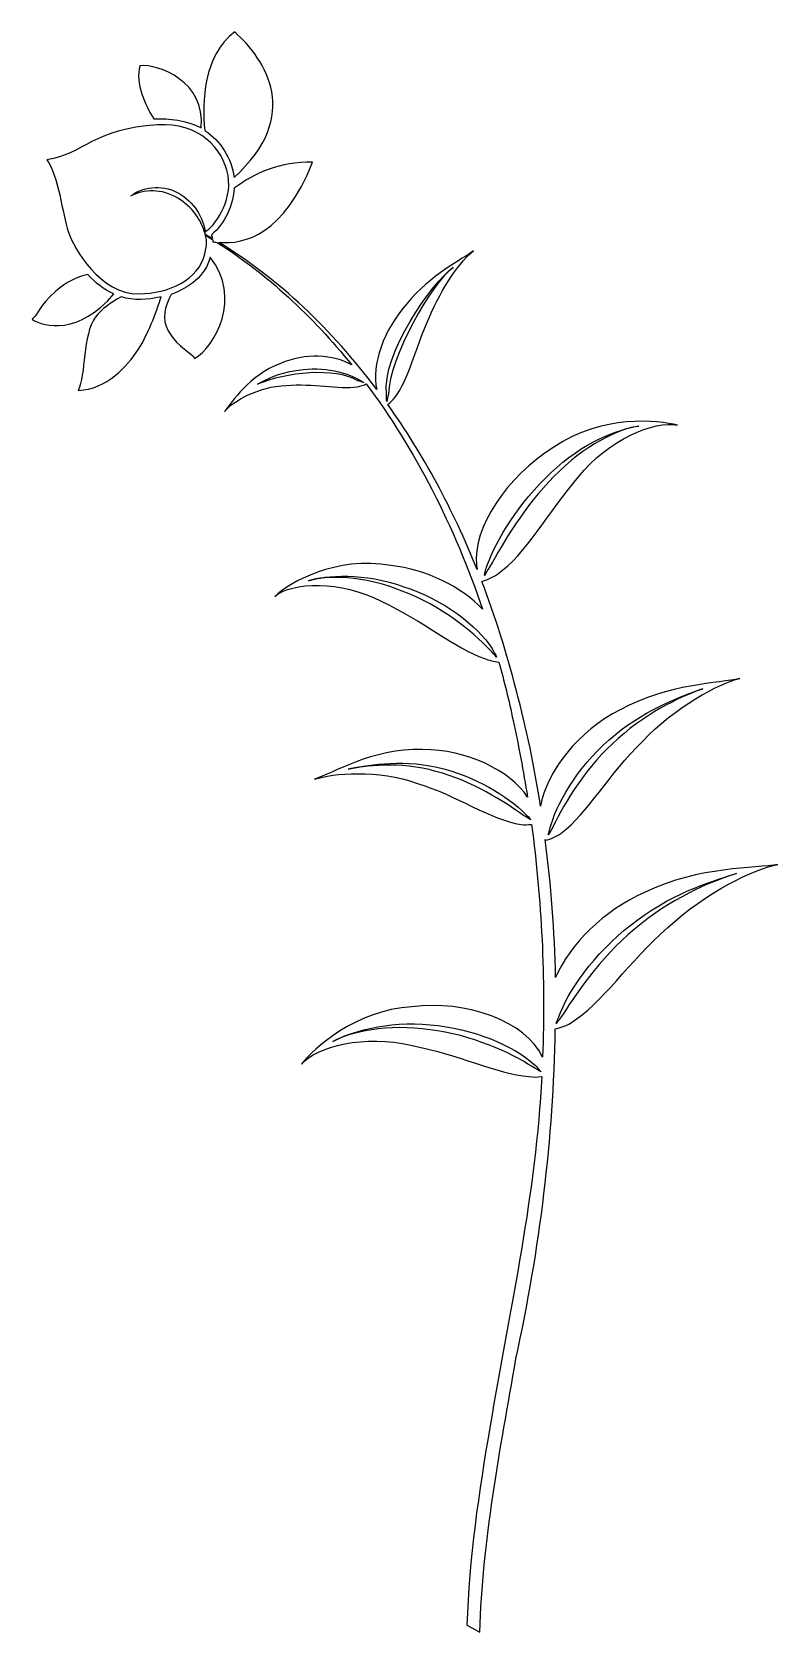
# Model space of a CAD drawing. Header units: centimetres. Extents: x -4.4 to 4.4, y -9.5 to 9.5.
import ezdxf

# ---------------------------------------------------------------- set-up
doc = ezdxf.new("R2010")
doc.units = ezdxf.units.CM
doc.header["$MEASUREMENT"] = 0
doc.layers.add('Camada 1', color=7, linetype='Continuous')

msp = doc.modelspace()

# ---------------------------------------------------------------- linework, layer by layer
at = {"layer": 'Camada 1'}
for points, knots in [([(-2.02446, 9.51164), (-1.6551, 9.18364), (-1.21724, 8.51495), (-2.03242, 7.78253), (-2.03242, 7.78253), (-2.0611, 8.00862), (-2.19006, 8.2156), (-2.37953, 8.34141), (-2.37953, 8.34141), (-2.41453, 8.67413), (-2.39543, 9.23779), (-2.02446, 9.51164)], [0, 0, 0, 0, 0.25, 0.25, 0.25, 0.25, 0.5, 0.5, 0.5, 0.5, 1, 1, 1, 1]), ([(-2.42411, 8.37168), (-2.60083, 8.46243), (-2.79191, 8.48627), (-2.98616, 8.47833), (-2.98616, 8.47833), (-3.08485, 8.64073), (-3.20902, 8.89865), (-3.15176, 9.11042), (-3.15176, 9.11042), (-2.93039, 9.13432), (-2.36678, 8.92254), (-2.42411, 8.37168)], [0, 0, 0, 0, 0.25, 0.25, 0.25, 0.25, 0.5, 0.5, 0.5, 0.5, 1, 1, 1, 1]), ([(-2.21234, 7.01035), (-1.49908, 6.57249), (-0.87014, 5.97541), (-0.33515, 5.26214), (-0.33515, 5.26214), (-0.40844, 5.54871), (-0.2444, 5.98178), (0.01989, 6.27793), (0.01989, 6.27793), (0.30487, 6.6266), (0.67746, 6.80813), (0.81594, 6.91002), (0.81594, 6.91002), (0.66788, 6.80651), (0.43862, 6.47375), (0.28577, 6.11233), (0.28577, 6.11233), (0.12337, 5.74459), (0.04214, 5.38473), (-0.12026, 5.16502), (-0.12026, 5.16502), (-0.14415, 5.1316), (-0.17437, 5.10768), (-0.20464, 5.08223), (-0.20464, 5.08223), (0.21412, 4.49628), (0.57395, 3.83242), (0.85737, 3.11905), (0.85737, 3.11905), (0.85573, 3.13979), (0.85258, 3.15726), (0.84938, 3.17326), (0.84938, 3.17326), (0.8048, 3.61427), (1.20765, 4.22564), (1.76807, 4.5759), (1.76807, 4.5759), (2.3397, 4.966), (3.01161, 4.89753), (3.24082, 4.83546), (3.24082, 4.83546), (2.97015, 4.89753), (2.40815, 4.66507), (2.06419, 4.22089), (2.06419, 4.22089), (1.69486, 3.79734), (1.43853, 3.29739), (1.09775, 3.06493), (1.09775, 3.06493), (1.04047, 3.02514), (0.96403, 2.99807), (0.9131, 2.97894), (0.9131, 2.97894), (1.07555, 2.56182), (1.21084, 2.12079), (1.32389, 1.67978), (1.32389, 1.67978), (1.44645, 1.22919), (1.53886, 0.77543), (1.61046, 0.30736), (1.61046, 0.30736), (1.67729, 0.71172), (2.06263, 1.2053), (2.55619, 1.45364), (2.55619, 1.45364), (3.13417, 1.76736), (3.74078, 1.76736), (3.97806, 1.82464), (3.97806, 1.82464), (3.73287, 1.76736), (3.20902, 1.48552), (2.82527, 1.08105), (2.82527, 1.08105), (2.42406, 0.68785), (2.17728, 0.22925), (1.85565, -0.01427), (1.85565, -0.01427), (1.80154, -0.05248), (1.72987, -0.08436), (1.67258, -0.09867), (1.67258, -0.09867), (1.67258, -0.09708), (1.67099, -0.09068), (1.66615, -0.08912), (1.66615, -0.08912), (1.73785, -0.63046), (1.77765, -1.17822), (1.79037, -1.72903), (1.79037, -1.72903), (1.95597, -1.33739), (2.3652, -0.93134), (2.84759, -0.71803), (2.84759, -0.71803), (3.50198, -0.40283), (4.16588, -0.43461), (4.43342, -0.38524), (4.43342, -0.38524), (4.15791, -0.43305), (3.57202, -0.71803), (3.12458, -1.13515), (3.12458, -1.13515), (2.65968, -1.54123), (2.34604, -2.03952), (1.96555, -2.27355), (1.96555, -2.27355), (1.91459, -2.30543), (1.84765, -2.32607), (1.78563, -2.34208), (1.78563, -2.34208), (1.76645, -3.6365), (1.60413, -4.9564), (1.31748, -6.26519), (1.31748, -6.26519), (1.12963, -7.35263), (0.91788, -8.44491), (0.89081, -9.51157), (0.89081, -9.51157), (0.89081, -9.51157), (0.73637, -9.43042), (0.73637, -9.43042), (0.73637, -9.43042), (0.76185, -8.64069), (0.87649, -7.84617), (1.01183, -7.05965), (1.01183, -7.05965), (1.25059, -5.64902), (1.56108, -4.27176), (1.62476, -2.90733), (1.62476, -2.90733), (1.57706, -2.91524), (1.52284, -2.91524), (1.47358, -2.90892), (1.47358, -2.90892), (1.08983, -2.87545), (0.62649, -2.63828), (0.07084, -2.53636), (0.07084, -2.53636), (-0.46735, -2.40579), (-1.05803, -2.5475), (-1.2284, -2.76081), (-1.2284, -2.76081), (-1.08349, -2.57139), (-0.59787, -2.12237), (0.08195, -2.07776), (0.08195, -2.07776), (0.72203, -1.99185), (1.44643, -2.25453), (1.63434, -2.67805), (1.63434, -2.67805), (1.67255, -1.73547), (1.62476, -0.80882), (1.50377, 0.09079), (1.50377, 0.09079), (1.46242, 0.08754), (1.41617, 0.08277), (1.37955, 0.0892), (1.37955, 0.0892), (1.01183, 0.14646), (0.62012, 0.43303), (0.14725, 0.57791), (0.14725, 0.57791), (-0.31929, 0.74351), (-0.85743, 0.70213), (-1.07399, 0.62728), (-1.07399, 0.62728), (-0.86539, 0.69411), (-0.39732, 0.99669), (0.20773, 0.98079), (0.20773, 0.98079), (0.73475, 0.98553), (1.249, 0.72761), (1.45757, 0.41556), (1.45757, 0.41556), (1.40502, 0.72129), (1.35092, 1.03175), (1.28406, 1.32623), (1.28406, 1.32623), (1.23625, 1.56353), (1.17897, 1.79756), (1.11372, 2.02044), (1.11372, 2.02044), (1.06435, 2.02843), (0.99585, 2.0396), (0.94333, 2.06182), (0.94333, 2.06182), (0.59143, 2.18445), (0.21091, 2.51881), (-0.28423, 2.74328), (-0.28423, 2.74328), (-0.76029, 2.99164), (-1.34624, 2.9773), (-1.54841, 2.79905), (-1.54841, 2.79905), (-1.38286, 2.96299), (-0.82078, 3.2862), (-0.16641, 3.16838), (-0.16641, 3.16838), (0.25549, 3.12382), (0.67108, 2.91203), (0.92264, 2.64935), (0.92264, 2.64935), (0.58829, 3.6349), (0.12016, 4.55038), (-0.46097, 5.32738), (-0.46097, 5.32738), (-0.48645, 5.31143), (-0.52939, 5.30034), (-0.56762, 5.29396), (-0.56762, 5.29396), (-0.79529, 5.2621), (-1.08671, 5.33534), (-1.41307, 5.30986), (-1.41307, 5.30986), (-1.7379, 5.29713), (-2.04675, 5.12198), (-2.14388, 5.00096), (-2.14388, 5.00096), (-2.05154, 5.11402), (-1.85731, 5.42765), (-1.47999, 5.57098), (-1.47999, 5.57098), (-1.19495, 5.69674), (-0.8447, 5.67763), (-0.63293, 5.55344), (-0.63293, 5.55344), (-1.10421, 6.13616), (-1.6344, 6.62976), (-2.23308, 7.01032), (-2.23308, 7.01032), (-2.25218, 7.01191), (-2.26972, 7.01506), (-2.28563, 7.01826), (-2.28563, 7.01826), (-2.28563, 7.02779), (-2.28563, 7.03736), (-2.28883, 7.04533), (-2.28883, 7.04533), (-2.31431, 7.05964), (-2.34458, 7.07875), (-2.37162, 7.0947), (-2.37162, 7.0947), (-2.36204, 7.02305), (-2.34135, 7.05171), (-2.37956, 6.87499), (-2.37956, 6.87499), (-2.44642, 6.56612), (-2.81422, 6.40049), (-3.16132, 6.39893), (-3.16132, 6.39893), (-3.61987, 6.38935), (-3.9415, 6.93707), (-4.00359, 7.14087), (-4.00359, 7.14087), (-4.07045, 7.33989), (-4.12141, 7.81275), (-4.25674, 7.99111), (-4.25674, 7.99111), (-3.81568, 8.05797), (-3.70903, 8.36364), (-2.94158, 8.40666), (-2.94158, 8.40666), (-2.4512, 8.43852), (-2.16463, 8.13282), (-2.10251, 7.8064), (-2.10251, 7.8064), (-2.05155, 7.48636), (-2.2697, 7.195), (-2.37641, 7.1361), (-2.37641, 7.1361), (-2.3939, 7.29212), (-2.50058, 7.49114), (-2.6996, 7.59944), (-2.6996, 7.59944), (-2.90179, 7.70773), (-3.13267, 7.66471), (-3.25687, 7.5628), (-3.25687, 7.5628), (-3.10878, 7.64083), (-2.88907, 7.65355), (-2.70122, 7.53417), (-2.70122, 7.53417), (-2.52924, 7.43704), (-2.41939, 7.27144), (-2.37644, 7.11383), (-2.37644, 7.11383), (-2.37644, 7.11219), (-2.37644, 7.11063), (-2.37644, 7.10584), (-2.37644, 7.10584), (-2.34458, 7.08835), (-2.3191, 7.07242), (-2.28884, 7.05493), (-2.28884, 7.05493), (-2.29202, 7.07083), (-2.29522, 7.08358), (-2.29998, 7.1011), (-2.29998, 7.1011), (-2.14393, 7.22844), (-2.03884, 7.45773), (-2.0309, 7.65355), (-2.0309, 7.65355), (-1.77455, 7.84143), (-1.48797, 7.96883), (-1.09949, 7.96242), (-1.09949, 7.96242), (-1.43536, 7.10584), (-1.90344, 6.98325), (-2.21234, 7.01035)], [0, 0, 0, 0, 0.01282051, 0.01282051, 0.01282051, 0.01282051, 0.02564103, 0.02564103, 0.02564103, 0.02564103, 0.03846154, 0.03846154, 0.03846154, 0.03846154, 0.05128205, 0.05128205, 0.05128205, 0.05128205, 0.06410256, 0.06410256, 0.06410256, 0.06410256, 0.07692308, 0.07692308, 0.07692308, 0.07692308, 0.08974359, 0.08974359, 0.08974359, 0.08974359, 0.1025641, 0.1025641, 0.1025641, 0.1025641, 0.11538462, 0.11538462, 0.11538462, 0.11538462, 0.12820513, 0.12820513, 0.12820513, 0.12820513, 0.14102564, 0.14102564, 0.14102564, 0.14102564, 0.15384615, 0.15384615, 0.15384615, 0.15384615, 0.16666667, 0.16666667, 0.16666667, 0.16666667, 0.17948718, 0.17948718, 0.17948718, 0.17948718, 0.19230769, 0.19230769, 0.19230769, 0.19230769, 0.20512821, 0.20512821, 0.20512821, 0.20512821, 0.21794872, 0.21794872, 0.21794872, 0.21794872, 0.23076923, 0.23076923, 0.23076923, 0.23076923, 0.24358974, 0.24358974, 0.24358974, 0.24358974, 0.25641026, 0.25641026, 0.25641026, 0.25641026, 0.26923077, 0.26923077, 0.26923077, 0.26923077, 0.28205128, 0.28205128, 0.28205128, 0.28205128, 0.29487179, 0.29487179, 0.29487179, 0.29487179, 0.30769231, 0.30769231, 0.30769231, 0.30769231, 0.32051282, 0.32051282, 0.32051282, 0.32051282, 0.33333333, 0.33333333, 0.33333333, 0.33333333, 0.34615385, 0.34615385, 0.34615385, 0.34615385, 0.35897436, 0.35897436, 0.35897436, 0.35897436, 0.37179487, 0.37179487, 0.37179487, 0.37179487, 0.38461538, 0.38461538, 0.38461538, 0.38461538, 0.3974359, 0.3974359, 0.3974359, 0.3974359, 0.41025641, 0.41025641, 0.41025641, 0.41025641, 0.42307692, 0.42307692, 0.42307692, 0.42307692, 0.43589744, 0.43589744, 0.43589744, 0.43589744, 0.44871795, 0.44871795, 0.44871795, 0.44871795, 0.46153846, 0.46153846, 0.46153846, 0.46153846, 0.47435897, 0.47435897, 0.47435897, 0.47435897, 0.48717949, 0.48717949, 0.48717949, 0.48717949, 0.5, 0.5, 0.5, 0.5, 0.51282051, 0.51282051, 0.51282051, 0.51282051, 0.52564103, 0.52564103, 0.52564103, 0.52564103, 0.53846154, 0.53846154, 0.53846154, 0.53846154, 0.55128205, 0.55128205, 0.55128205, 0.55128205, 0.56410256, 0.56410256, 0.56410256, 0.56410256, 0.57692308, 0.57692308, 0.57692308, 0.57692308, 0.58974359, 0.58974359, 0.58974359, 0.58974359, 0.6025641, 0.6025641, 0.6025641, 0.6025641, 0.61538462, 0.61538462, 0.61538462, 0.61538462, 0.62820513, 0.62820513, 0.62820513, 0.62820513, 0.64102564, 0.64102564, 0.64102564, 0.64102564, 0.65384615, 0.65384615, 0.65384615, 0.65384615, 0.66666667, 0.66666667, 0.66666667, 0.66666667, 0.67948718, 0.67948718, 0.67948718, 0.67948718, 0.69230769, 0.69230769, 0.69230769, 0.69230769, 0.70512821, 0.70512821, 0.70512821, 0.70512821, 0.71794872, 0.71794872, 0.71794872, 0.71794872, 0.73076923, 0.73076923, 0.73076923, 0.73076923, 0.74358974, 0.74358974, 0.74358974, 0.74358974, 0.75641026, 0.75641026, 0.75641026, 0.75641026, 0.76923077, 0.76923077, 0.76923077, 0.76923077, 0.78205128, 0.78205128, 0.78205128, 0.78205128, 0.79487179, 0.79487179, 0.79487179, 0.79487179, 0.80769231, 0.80769231, 0.80769231, 0.80769231, 0.82051282, 0.82051282, 0.82051282, 0.82051282, 0.83333333, 0.83333333, 0.83333333, 0.83333333, 0.84615385, 0.84615385, 0.84615385, 0.84615385, 0.85897436, 0.85897436, 0.85897436, 0.85897436, 0.87179487, 0.87179487, 0.87179487, 0.87179487, 0.88461538, 0.88461538, 0.88461538, 0.88461538, 0.8974359, 0.8974359, 0.8974359, 0.8974359, 0.91025641, 0.91025641, 0.91025641, 0.91025641, 0.92307692, 0.92307692, 0.92307692, 0.92307692, 0.93589744, 0.93589744, 0.93589744, 0.93589744, 0.94871795, 0.94871795, 0.94871795, 0.94871795, 0.96153846, 0.96153846, 0.96153846, 0.96153846, 0.97435897, 0.97435897, 0.97435897, 0.97435897, 1, 1, 1, 1]), ([(-2.81416, 5.95953), (-2.8938, 6.1028), (-2.85715, 6.2461), (-2.77916, 6.39101), (-2.77916, 6.39101), (-2.57376, 6.46583), (-2.36837, 6.61231), (-2.31741, 6.83363), (-2.31741, 6.83363), (-1.93051, 6.35918), (-2.2633, 5.76051), (-2.50053, 5.63155), (-2.50053, 5.63155), (-2.53555, 5.70473), (-2.68682, 5.73979), (-2.81416, 5.95953)], [0, 0, 0, 0, 0.2, 0.2, 0.2, 0.2, 0.4, 0.4, 0.4, 0.4, 0.6, 0.6, 0.6, 0.6, 1, 1, 1, 1]), ([(-0.21736, 5.12043), (-0.21257, 5.13953), (-0.20463, 5.17139), (-0.19667, 5.20481), (-0.19667, 5.20481), (-0.18868, 5.63788), (0.31921, 6.5327), (0.57075, 6.71098), (0.57075, 6.71098), (0.32556, 6.54702), (-0.27949, 5.66971), (-0.22054, 5.20481), (-0.22054, 5.20481), (-0.22373, 5.17139), (-0.21736, 5.13953), (-0.21736, 5.12043)], [0, 0, 0, 0, 0.2, 0.2, 0.2, 0.2, 0.4, 0.4, 0.4, 0.4, 0.6, 0.6, 0.6, 0.6, 1, 1, 1, 1]), ([(-4.43341, 6.09642), (-4.32993, 6.18873), (-4.36658, 6.23654), (-4.1548, 6.42757), (-4.1548, 6.42757), (-4.03063, 6.54063), (-3.90165, 6.59473), (-3.76949, 6.62982), (-3.76949, 6.62982), (-3.68511, 6.53269), (-3.58161, 6.4467), (-3.45903, 6.39736), (-3.45903, 6.39736), (-3.87458, 5.91013), (-4.28376, 5.99929), (-4.43341, 6.09642)], [0, 0, 0, 0, 0.2, 0.2, 0.2, 0.2, 0.4, 0.4, 0.4, 0.4, 0.6, 0.6, 0.6, 0.6, 1, 1, 1, 1]), ([(-3.88411, 5.25097), (-3.79336, 5.42769), (-3.83159, 5.9165), (-3.68192, 6.11872), (-3.68192, 6.11872), (-3.60228, 6.219), (-3.49721, 6.29702), (-3.37302, 6.3623), (-3.37302, 6.3623), (-3.22017, 6.31613), (-3.05936, 6.32409), (-2.90016, 6.3623), (-2.90016, 6.3623), (-2.95268, 6.17442), (-3.06891, 5.89896), (-3.16604, 5.73979), (-3.16604, 5.73979), (-3.30777, 5.53281), (-3.54338, 5.26214), (-3.88411, 5.25097)], [0, 0, 0, 0, 0.16666667, 0.16666667, 0.16666667, 0.16666667, 0.33333333, 0.33333333, 0.33333333, 0.33333333, 0.5, 0.5, 0.5, 0.5, 0.66666667, 0.66666667, 0.66666667, 0.66666667, 1, 1, 1, 1]), ([(-0.5565, 5.38316), (-0.71411, 5.47865), (-1.03095, 5.54236), (-1.32231, 5.48185), (-1.32231, 5.48185), (-1.49106, 5.45637), (-1.63759, 5.38946), (-1.75223, 5.32421), (-1.75223, 5.32421), (-1.42423, 5.46753), (-0.8224, 5.52482), (-0.56764, 5.3672), (-0.56764, 5.3672), (-0.53742, 5.35767), (-0.51195, 5.3513), (-0.4912, 5.34492), (-0.4912, 5.34492), (-0.51192, 5.35768), (-0.5294, 5.36879), (-0.5565, 5.38316)], [0, 0, 0, 0, 0.16666667, 0.16666667, 0.16666667, 0.16666667, 0.33333333, 0.33333333, 0.33333333, 0.33333333, 0.5, 0.5, 0.5, 0.5, 0.66666667, 0.66666667, 0.66666667, 0.66666667, 1, 1, 1, 1]), ([(0.94335, 3.04901), (0.95766, 3.0729), (0.98156, 3.11746), (1.00862, 3.15725), (1.00862, 3.15725), (1.15986, 3.42318), (1.41621, 3.87694), (1.77448, 4.22879), (1.77448, 4.22879), (2.11357, 4.595), (2.56259, 4.8004), (2.77757, 4.82588), (2.77757, 4.82588), (2.56574, 4.80199), (2.10085, 4.63006), (1.7331, 4.27025), (1.7331, 4.27025), (1.36051, 3.92629), (1.08185, 3.46139), (0.97676, 3.17323), (0.97676, 3.17323), (0.95766, 3.12386), (0.94972, 3.08248), (0.94335, 3.04901)], [0, 0, 0, 0, 0.14285714, 0.14285714, 0.14285714, 0.14285714, 0.28571429, 0.28571429, 0.28571429, 0.28571429, 0.42857143, 0.42857143, 0.42857143, 0.42857143, 0.57142857, 0.57142857, 0.57142857, 0.57142857, 0.71428571, 0.71428571, 0.71428571, 0.71428571, 1, 1, 1, 1]), ([(-0.01355, 2.91531), (-0.4753, 3.08724), (-0.95295, 3.05374), (-1.14562, 2.98691), (-1.14562, 2.98691), (-0.94975, 3.05374), (-0.4753, 3.05218), (-0.03429, 2.86269), (-0.03429, 2.86269), (0.4163, 2.69875), (0.80642, 2.3803), (1.00539, 2.16858), (1.00539, 2.16858), (1.04045, 2.13194), (1.06749, 2.10005), (1.08823, 2.07942), (1.08823, 2.07942), (1.07706, 2.10331), (1.05791, 2.14784), (1.03084, 2.18766), (1.03084, 2.18766), (0.87014, 2.4424), (0.45297, 2.77035), (-0.01355, 2.91531)], [0, 0, 0, 0, 0.14285714, 0.14285714, 0.14285714, 0.14285714, 0.28571429, 0.28571429, 0.28571429, 0.28571429, 0.42857143, 0.42857143, 0.42857143, 0.42857143, 0.57142857, 0.57142857, 0.57142857, 0.57142857, 0.71428571, 0.71428571, 0.71428571, 0.71428571, 1, 1, 1, 1]), ([(1.73784, 0.08919), (1.72353, 0.03982), (1.70921, -0.0064), (1.7012, -0.03188), (1.7012, -0.03188), (1.72036, -0.01114), (1.74584, 0.03024), (1.76647, 0.07644), (1.76647, 0.07644), (1.89704, 0.34385), (2.16139, 0.79132), (2.53397, 1.11133), (2.53397, 1.11133), (2.90013, 1.44571), (3.34113, 1.63351), (3.53865, 1.70365), (3.53865, 1.70365), (3.34114, 1.63354), (2.88582, 1.4791), (2.49736, 1.1543), (2.49736, 1.1543), (2.10561, 0.84384), (1.81904, 0.38365), (1.73784, 0.08919)], [0, 0, 0, 0, 0.14285714, 0.14285714, 0.14285714, 0.14285714, 0.28571429, 0.28571429, 0.28571429, 0.28571429, 0.42857143, 0.42857143, 0.42857143, 0.42857143, 0.57142857, 0.57142857, 0.57142857, 0.57142857, 0.71428571, 0.71428571, 0.71428571, 0.71428571, 1, 1, 1, 1]), ([(0.367, 0.72128), (0.79528, 0.6114), (1.1885, 0.35346), (1.40824, 0.1974), (1.40824, 0.1974), (1.44171, 0.17668), (1.47193, 0.15919), (1.49584, 0.14644), (1.49584, 0.14644), (1.49266, 0.14644), (1.49425, 0.14803), (1.49266, 0.15287), (1.49266, 0.15287), (1.4752, 0.16718), (1.45287, 0.1974), (1.42583, 0.2197), (1.42583, 0.2197), (1.23319, 0.41552), (0.82396, 0.67664), (0.37977, 0.76895), (0.37977, 0.76895), (-0.06447, 0.87568), (-0.49116, 0.78326), (-0.67745, 0.74831), (-0.67745, 0.74831), (-0.49117, 0.7833), (-0.06133, 0.84384), (0.367, 0.72128)], [0, 0, 0, 0, 0.125, 0.125, 0.125, 0.125, 0.25, 0.25, 0.25, 0.25, 0.375, 0.375, 0.375, 0.375, 0.5, 0.5, 0.5, 0.5, 0.625, 0.625, 0.625, 0.625, 0.75, 0.75, 0.75, 0.75, 1, 1, 1, 1]), ([(1.84933, -2.1463), (1.82544, -2.20043), (1.80787, -2.24814), (1.79681, -2.27526), (1.79681, -2.27526), (1.81586, -2.25139), (1.84933, -2.20991), (1.87955, -2.16538), (1.87955, -2.16538), (2.05306, -1.88672), (2.38271, -1.42021), (2.80623, -1.0907), (2.80623, -1.0907), (3.22975, -0.74836), (3.72174, -0.5605), (3.94142, -0.49367), (3.94142, -0.49367), (3.72171, -0.5605), (3.21374, -0.70698), (2.76958, -1.04133), (2.76958, -1.04133), (2.32058, -1.35819), (1.96871, -1.8374), (1.84933, -2.1463)], [0, 0, 0, 0, 0.14285714, 0.14285714, 0.14285714, 0.14285714, 0.28571429, 0.28571429, 0.28571429, 0.28571429, 0.42857143, 0.42857143, 0.42857143, 0.42857143, 0.57142857, 0.57142857, 0.57142857, 0.57142857, 0.71428571, 0.71428571, 0.71428571, 0.71428571, 1, 1, 1, 1]), ([(0.29853, -2.29431), (-0.20619, -2.23864), (-0.67273, -2.38347), (-0.85738, -2.49172), (-0.85738, -2.49172), (-0.67109, -2.38348), (-0.19505, -2.2736), (0.29374, -2.35329), (0.29374, -2.35329), (0.7905, -2.4074), (1.25862, -2.62713), (1.51183, -2.78946), (1.51183, -2.78946), (1.55477, -2.8102), (1.59142, -2.84198), (1.61846, -2.85315), (1.61846, -2.85315), (1.59774, -2.83251), (1.57068, -2.79272), (1.53086, -2.76084), (1.53086, -2.76084), (1.30641, -2.55069), (0.80481, -2.32614), (0.29853, -2.29431)], [0, 0, 0, 0, 0.14285714, 0.14285714, 0.14285714, 0.14285714, 0.28571429, 0.28571429, 0.28571429, 0.28571429, 0.42857143, 0.42857143, 0.42857143, 0.42857143, 0.57142857, 0.57142857, 0.57142857, 0.57142857, 0.71428571, 0.71428571, 0.71428571, 0.71428571, 1, 1, 1, 1])]:
    msp.add_open_spline(points, degree=3, knots=knots, dxfattribs=at)

doc.saveas('drawing.dxf')
